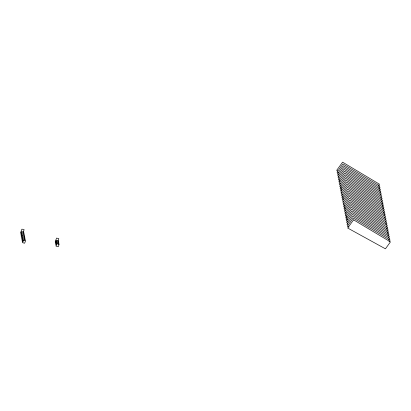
<?xml version="1.0" encoding="UTF-8"?>
<svg xmlns="http://www.w3.org/2000/svg" width="411" height="411" viewBox="0 0 411 411"><rect width="100%" height="100%" fill="white"/><g stroke="black" fill="none" stroke-linecap="round" stroke-linejoin="round"><path stroke-width="0.62" d="M20.55 232.867L21.901 229.127L24.141 229.692L23.355 231.871M20.756 233.957L21.624 231.568L23.864 232.128L23.566 232.955M21.172 236.13L22.035 233.741L24.275 234.306L23.977 235.133M21.382 237.219L22.245 234.83L24.485 235.395L24.187 236.222M21.588 238.308L22.451 235.919L24.691 236.479L24.393 237.306M21.793 239.397L22.656 237.003L24.901 237.568L24.598 238.395M23.771 234.044L24.069 233.217L21.829 232.652L20.966 235.046L22.086 235.328M22.004 240.481L22.867 238.092L25.107 238.657L24.809 239.485M25.014 240.569L25.312 239.747L23.073 239.181L22.209 241.57L23.329 241.853M55.213 241.802L56.564 238.061L58.804 238.621L58.018 240.8M55.382 242.675L56.245 240.281L58.485 240.846L58.187 241.673M55.547 243.548L56.41 241.154L58.65 241.719L58.352 242.547M55.711 244.422L56.574 242.028L58.819 242.593L58.516 243.42M55.881 245.29L56.744 242.901L58.984 243.466L58.686 244.293M378.377 185.7L379.451 184.21L342.584 162.165L336.671 170.37L337.78 170.981M378.721 187.503L379.795 186.013L342.928 163.968L337.015 172.173L338.679 173.088M379.06 189.307L380.139 187.817L343.267 165.767L337.354 173.971L339.024 174.891M379.404 191.11L380.478 189.62L343.611 167.57L337.698 175.774L338.813 176.386M380.108 192.415L380.822 191.418L343.956 169.373L338.042 177.578L339.152 178.189M380.093 194.711L381.167 193.221L344.3 171.176L338.387 179.381L340.051 180.295M380.797 196.016L381.511 195.025L344.644 172.98L338.731 181.179L339.84 181.79M380.781 198.318L381.855 196.828L344.988 174.778L339.075 182.982L340.74 183.902M381.125 200.121L382.199 198.631L345.332 176.581L339.419 184.786L341.084 185.705M381.47 201.919L382.543 200.429L345.677 178.384L339.763 186.589L341.428 187.503M381.814 203.722L382.888 202.233L346.021 180.188L340.108 188.392L341.772 189.307M382.158 205.526L383.232 204.036L346.365 181.986L340.452 190.19L341.562 190.802M382.502 207.329L383.576 205.839L346.709 183.789L340.796 191.994L341.906 192.605M382.841 209.132L383.92 207.637L347.054 185.592L341.135 193.797L342.805 194.711M383.186 210.93L384.264 209.44L347.393 187.395L341.479 195.6L343.149 196.515M383.53 212.734L384.604 211.244L347.737 189.199L341.824 197.398L343.493 198.318M383.874 214.537L384.948 213.047L348.081 190.997L342.168 199.201L343.277 199.813M384.578 215.842L385.292 214.845L348.425 192.8L342.512 201.005L343.622 201.616M384.562 218.138L385.636 216.648L348.769 194.603L342.856 202.808L343.966 203.419M385.266 219.443L385.98 218.452L349.114 196.407L343.2 204.606L344.865 205.526M385.251 221.745L386.325 220.255L349.458 198.205L343.545 206.409L345.209 207.329M385.595 223.548L386.669 222.058L349.802 200.008L343.889 208.213L345.553 209.132M386.294 224.853L387.013 223.856L350.146 201.811L344.233 210.016L345.343 210.627M386.283 227.149L387.357 225.66L350.491 203.615L344.577 211.819L346.242 212.734M386.628 228.953L387.701 227.463L350.835 205.418L344.921 213.617L346.031 214.229M386.967 230.756L388.046 229.266L351.174 207.216L345.261 215.421L346.93 216.34M387.311 232.559L388.39 231.064L351.518 209.019L345.605 217.224L347.274 218.143M387.655 234.357L388.729 232.867L351.862 210.822L345.949 219.027L347.619 219.942M387.999 236.161L389.073 234.671L352.206 212.626L346.293 220.825L347.958 221.745M388.344 237.964L389.417 236.474L352.551 214.424L346.637 222.628L347.747 223.24M388.688 239.767L389.762 238.277L352.895 216.227L346.982 224.432L348.091 225.043M389.032 241.565L390.106 240.075L353.239 218.03L347.326 226.235L348.99 227.149M23.283 240.271L22.42 242.66L24.66 243.225L25.523 240.831L23.283 240.271M56.908 243.774L56.045 246.163L58.285 246.728L59.148 244.34L56.908 243.774M353.583 219.834L347.67 228.038L385.436 248.835L390.45 241.879L353.583 219.834"/></g></svg>
